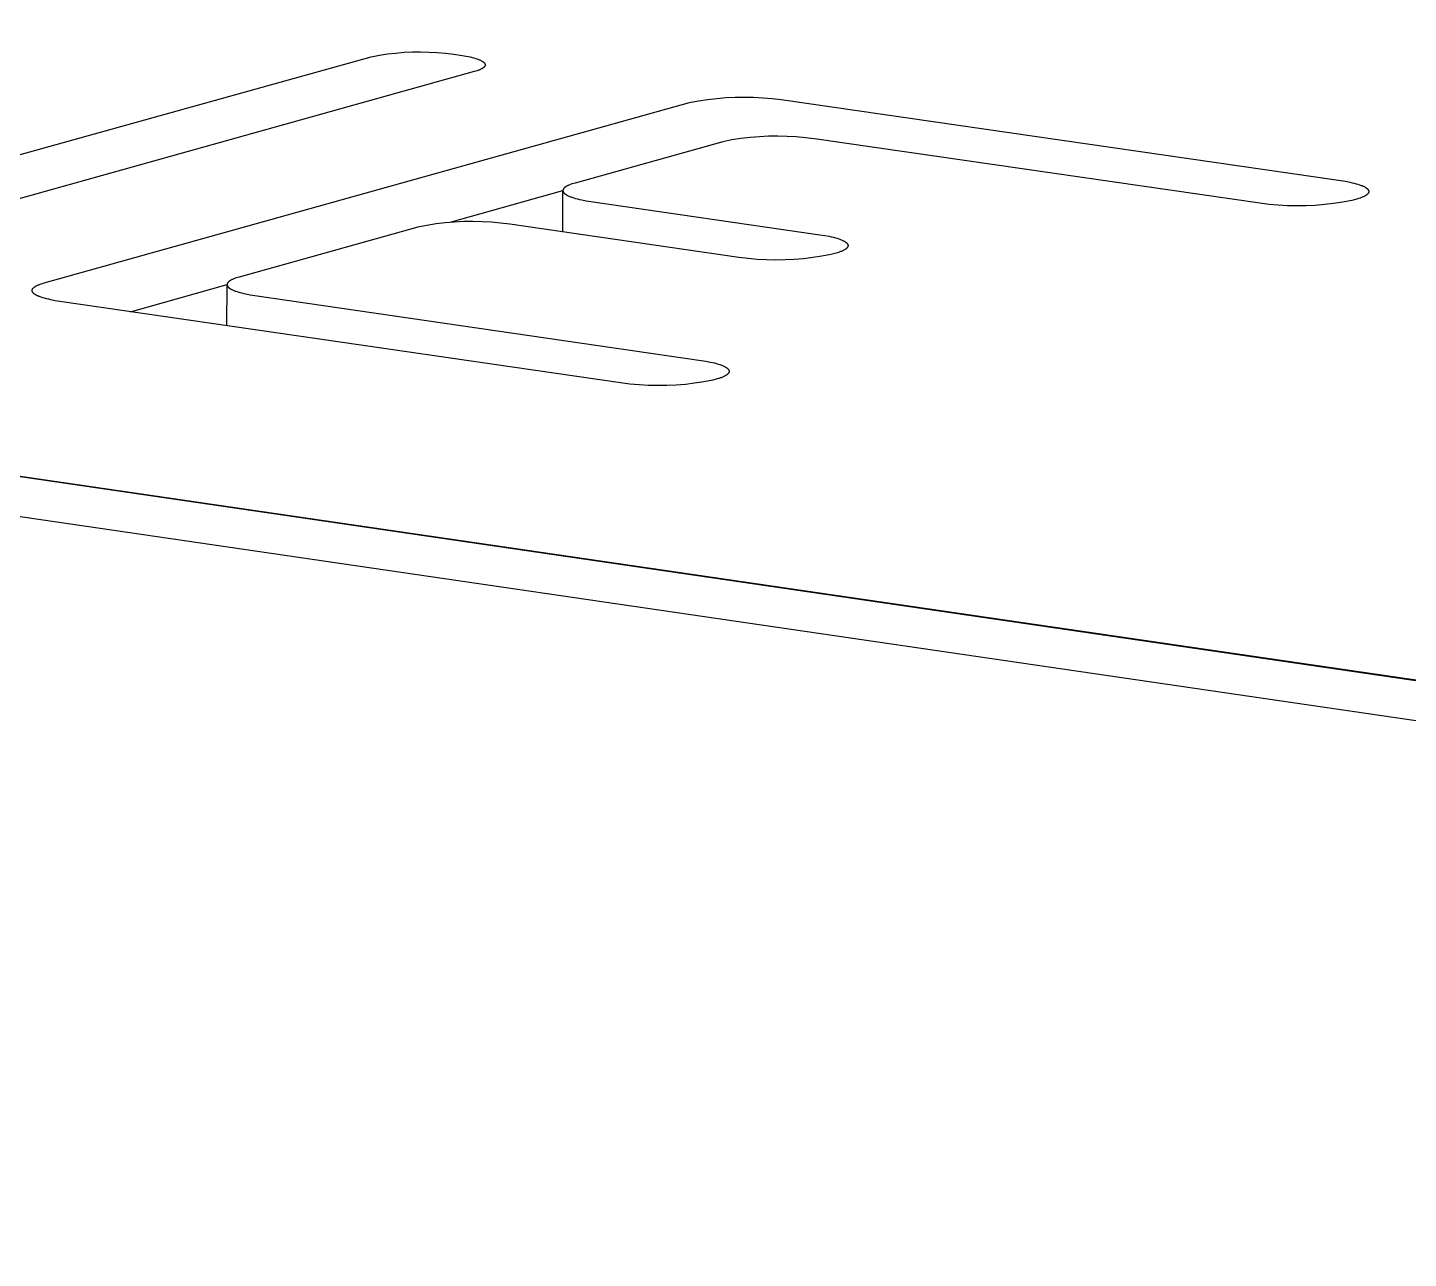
# Model space of a CAD drawing. Header units: millimetres. Extents: x -1283 to 2747, y -259 to 2557.
# Drawn here: x 5.67 to 28.9, y 867.55 to 888.27 of the extents above; entities that cross this region are included whole.
import ezdxf

# ---------------------------------------------------------------- set-up
doc = ezdxf.new("R2010")
doc.units = ezdxf.units.MM
doc.header["$MEASUREMENT"] = 0
doc.layers.add('Utwórz2D linie widoczne', color=7, linetype='Continuous', true_color=0x000000)

msp = doc.modelspace()

# ---------------------------------------------------------------- linework, layer by layer
at = {"layer": 'Utwórz2D linie widoczne'}
for p, q in [((-177.156, 907.395), (89.502, 868.446)), ((90.257, 868.338), (-177.15, 907.396)), ((-180.82, 907.279), (90.947, 867.553)), ((11.729, 887.822), (11.867, 887.838)), ((11.867, 887.838), (12.006, 887.85)), ((12.006, 887.85), (12.146, 887.856)), ((12.146, 887.856), (12.285, 887.858)), ((12.285, 887.858), (12.425, 887.855)), ((12.425, 887.855), (12.564, 887.848)), ((12.564, 887.848), (12.703, 887.835)), ((12.703, 887.835), (12.841, 887.818)), ((3.396, 885.528), (11.454, 887.776)), ((11.454, 887.776), (11.591, 887.801)), ((11.591, 887.801), (11.729, 887.822)), ((12.841, 887.818), (12.948, 887.803)), ((12.948, 887.803), (13.019, 887.792)), ((13.019, 887.792), (13.087, 887.779)), ((13.087, 887.779), (13.119, 887.772)), ((13.119, 887.772), (13.15, 887.764)), ((13.15, 887.764), (13.179, 887.756)), ((13.179, 887.756), (13.207, 887.748)), ((13.207, 887.748), (13.233, 887.74)), ((13.233, 887.74), (13.246, 887.735)), ((13.246, 887.735), (13.258, 887.731)), ((13.258, 887.731), (13.269, 887.726)), ((13.269, 887.726), (13.28, 887.722)), ((13.28, 887.722), (13.29, 887.717)), ((13.29, 887.717), (13.3, 887.712)), ((13.3, 887.712), (13.309, 887.707)), ((13.309, 887.707), (13.313, 887.705)), ((13.313, 887.705), (13.317, 887.703)), ((13.317, 887.703), (13.321, 887.7)), ((13.321, 887.7), (13.325, 887.698)), ((13.325, 887.698), (13.329, 887.695)), ((13.329, 887.695), (13.333, 887.693)), ((13.333, 887.693), (13.336, 887.69)), ((13.336, 887.69), (13.339, 887.688)), ((13.339, 887.688), (13.342, 887.685)), ((13.342, 887.685), (13.345, 887.683)), ((13.345, 887.683), (13.348, 887.68)), ((13.347, 887.597), (13.345, 887.594)), ((13.35, 887.599), (13.347, 887.597)), ((13.348, 887.68), (13.351, 887.678)), ((13.352, 887.602), (13.35, 887.599)), ((13.351, 887.678), (13.353, 887.675)), ((13.353, 887.603), (13.352, 887.602)), ((13.353, 887.675), (13.354, 887.674)), ((13.355, 887.604), (13.353, 887.603)), ((13.354, 887.674), (13.355, 887.673)), ((13.355, 887.673), (13.356, 887.671)), ((13.356, 887.605), (13.355, 887.604)), ((13.356, 887.671), (13.357, 887.67)), ((13.357, 887.607), (13.356, 887.605)), ((13.357, 887.67), (13.358, 887.669)), ((13.358, 887.608), (13.357, 887.607)), ((13.358, 887.669), (13.359, 887.668)), ((13.359, 887.609), (13.358, 887.608)), ((13.359, 887.668), (13.36, 887.666)), ((13.36, 887.61), (13.359, 887.609)), ((13.36, 887.666), (13.361, 887.665)), ((13.361, 887.613), (13.36, 887.612)), ((13.36, 887.612), (13.36, 887.61)), ((13.361, 887.665), (13.362, 887.664)), ((13.362, 887.614), (13.361, 887.613)), ((13.362, 887.664), (13.363, 887.662)), ((13.363, 887.615), (13.362, 887.614)), ((13.363, 887.662), (13.363, 887.661)), ((13.363, 887.661), (13.364, 887.66)), ((13.364, 887.617), (13.363, 887.615)), ((13.364, 887.66), (13.365, 887.659)), ((13.365, 887.619), (13.364, 887.618)), ((13.364, 887.618), (13.364, 887.617)), ((13.365, 887.659), (13.365, 887.657)), ((13.365, 887.657), (13.366, 887.656)), ((13.366, 887.62), (13.365, 887.619)), ((13.366, 887.656), (13.367, 887.655)), ((13.367, 887.623), (13.366, 887.622)), ((13.366, 887.622), (13.366, 887.62)), ((13.367, 887.655), (13.367, 887.653)), ((13.367, 887.653), (13.368, 887.652)), ((13.368, 887.625), (13.367, 887.624)), ((13.367, 887.624), (13.367, 887.623)), ((13.368, 887.652), (13.368, 887.651)), ((13.368, 887.651), (13.368, 887.65)), ((13.368, 887.65), (13.369, 887.648)), ((13.369, 887.629), (13.368, 887.628)), ((13.368, 887.628), (13.368, 887.627)), ((13.368, 887.627), (13.368, 887.625)), ((13.369, 887.648), (13.369, 887.647)), ((13.369, 887.647), (13.369, 887.646)), ((13.369, 887.646), (13.369, 887.645)), ((13.369, 887.645), (13.37, 887.643)), ((13.37, 887.634), (13.369, 887.633)), ((13.369, 887.633), (13.369, 887.632)), ((13.369, 887.632), (13.369, 887.63)), ((13.369, 887.63), (13.369, 887.629)), ((13.37, 887.643), (13.37, 887.642)), ((13.37, 887.642), (13.37, 887.641)), ((13.37, 887.641), (13.37, 887.639)), ((13.37, 887.639), (13.37, 887.638)), ((13.37, 887.638), (13.37, 887.637)), ((13.37, 887.637), (13.37, 887.636)), ((13.37, 887.636), (13.37, 887.634)), ((13.188, 887.525), (2.546, 884.554)), ((13.212, 887.532), (13.188, 887.525)), ((13.236, 887.54), (13.212, 887.532)), ((13.247, 887.544), (13.236, 887.54)), ((13.258, 887.548), (13.247, 887.544)), ((13.268, 887.552), (13.258, 887.548)), ((13.279, 887.556), (13.268, 887.552)), ((13.288, 887.56), (13.279, 887.556)), ((13.297, 887.565), (13.288, 887.56)), ((13.306, 887.569), (13.297, 887.565)), ((13.314, 887.573), (13.306, 887.569)), ((13.318, 887.576), (13.314, 887.573)), ((13.322, 887.578), (13.318, 887.576)), ((13.326, 887.58), (13.322, 887.578)), ((13.329, 887.583), (13.326, 887.58)), ((13.333, 887.585), (13.329, 887.583)), ((13.336, 887.587), (13.333, 887.585)), ((13.339, 887.59), (13.336, 887.587)), ((13.342, 887.592), (13.339, 887.59)), ((13.345, 887.594), (13.342, 887.592)), ((5.952, 883.969), (16.807, 887.005)), ((16.807, 887.005), (16.959, 887.034)), ((16.959, 887.034), (17.113, 887.057)), ((17.113, 887.057), (17.267, 887.075)), ((17.267, 887.075), (17.421, 887.088)), ((17.421, 887.088), (17.576, 887.095)), ((17.576, 887.095), (17.731, 887.097)), ((17.731, 887.097), (17.886, 887.094)), ((17.886, 887.094), (18.041, 887.086)), ((18.041, 887.086), (18.196, 887.072)), ((18.196, 887.072), (18.35, 887.053)), ((18.35, 887.053), (27.763, 885.691)), ((18.138, 886.436), (17.983, 886.429)), ((18.294, 886.438), (18.138, 886.436)), ((18.449, 886.435), (18.294, 886.438)), ((18.604, 886.427), (18.449, 886.435)), ((17.368, 886.346), (14.882, 885.65)), ((17.521, 886.375), (17.368, 886.346)), ((17.674, 886.398), (17.521, 886.375)), ((17.829, 886.416), (17.674, 886.398)), ((17.983, 886.429), (17.829, 886.416)), ((18.758, 886.413), (18.604, 886.427)), ((18.913, 886.394), (18.758, 886.413)), ((26.405, 885.309), (18.913, 886.394)), ((12.779, 884.99), (14.679, 885.522)), ((14.675, 884.828), (14.679, 885.519)), ((14.68, 885.531), (14.679, 885.529)), ((14.679, 885.529), (14.679, 885.528)), ((14.679, 885.528), (14.679, 885.526)), ((14.679, 885.526), (14.679, 885.525)), ((14.679, 885.525), (14.679, 885.524)), ((14.679, 885.524), (14.679, 885.522)), ((14.679, 885.522), (14.679, 885.521)), ((14.679, 885.521), (14.679, 885.519)), ((14.679, 885.519), (14.679, 885.518)), ((14.679, 885.518), (14.679, 885.517)), ((14.679, 885.517), (14.68, 885.515)), ((14.681, 885.535), (14.68, 885.534)), ((14.68, 885.534), (14.68, 885.532)), ((14.68, 885.532), (14.68, 885.531)), ((14.68, 885.515), (14.68, 885.514)), ((14.68, 885.514), (14.68, 885.512)), ((14.68, 885.512), (14.681, 885.511)), ((14.682, 885.539), (14.681, 885.538)), ((14.681, 885.538), (14.681, 885.536)), ((14.681, 885.536), (14.681, 885.535)), ((14.681, 885.511), (14.681, 885.509)), ((14.681, 885.509), (14.681, 885.508)), ((14.681, 885.508), (14.682, 885.506)), ((14.683, 885.542), (14.682, 885.541)), ((14.682, 885.541), (14.682, 885.539)), ((14.682, 885.506), (14.682, 885.505)), ((14.684, 885.543), (14.683, 885.542)), ((14.685, 885.546), (14.684, 885.545)), ((14.684, 885.545), (14.684, 885.543)), ((14.686, 885.548), (14.685, 885.546)), ((14.687, 885.549), (14.686, 885.548)), ((14.688, 885.552), (14.687, 885.55)), ((14.687, 885.55), (14.687, 885.549)), ((14.689, 885.553), (14.688, 885.552)), ((14.69, 885.555), (14.689, 885.553)), ((14.691, 885.556), (14.69, 885.555)), ((14.692, 885.557), (14.691, 885.556)), ((14.693, 885.559), (14.692, 885.557)), ((14.695, 885.56), (14.693, 885.559)), ((14.696, 885.562), (14.695, 885.56)), ((14.697, 885.563), (14.696, 885.562)), ((14.698, 885.564), (14.697, 885.563)), ((14.701, 885.567), (14.698, 885.564)), ((14.704, 885.57), (14.701, 885.567)), ((14.707, 885.572), (14.704, 885.57)), ((14.71, 885.575), (14.707, 885.572)), ((14.713, 885.578), (14.71, 885.575)), ((14.717, 885.58), (14.713, 885.578)), ((14.72, 885.583), (14.717, 885.58)), ((14.724, 885.586), (14.72, 885.583)), ((14.728, 885.588), (14.724, 885.586)), ((14.732, 885.591), (14.728, 885.588)), ((14.736, 885.593), (14.732, 885.591)), ((14.741, 885.596), (14.736, 885.593)), ((14.75, 885.601), (14.741, 885.596)), ((14.759, 885.606), (14.75, 885.601)), ((14.77, 885.611), (14.759, 885.606)), ((14.78, 885.615), (14.77, 885.611)), ((14.792, 885.62), (14.78, 885.615)), ((14.803, 885.625), (14.792, 885.62)), ((14.815, 885.629), (14.803, 885.625)), ((14.828, 885.634), (14.815, 885.629)), ((14.854, 885.642), (14.828, 885.634)), ((14.882, 885.65), (14.854, 885.642)), ((27.763, 885.691), (27.842, 885.679)), ((27.842, 885.679), (27.918, 885.664)), ((27.918, 885.664), (27.954, 885.656)), ((27.954, 885.656), (27.988, 885.648)), ((27.988, 885.648), (28.021, 885.639)), ((28.021, 885.639), (28.053, 885.63)), ((28.053, 885.63), (28.082, 885.621)), ((28.082, 885.621), (28.096, 885.616)), ((28.096, 885.616), (28.109, 885.611)), ((28.109, 885.611), (28.122, 885.606)), ((28.122, 885.606), (28.134, 885.6)), ((28.134, 885.6), (28.145, 885.595)), ((28.145, 885.595), (28.156, 885.59)), ((28.156, 885.59), (28.167, 885.585)), ((28.167, 885.585), (28.176, 885.579)), ((28.176, 885.579), (28.181, 885.576)), ((28.181, 885.576), (28.185, 885.574)), ((28.185, 885.574), (28.189, 885.571)), ((28.189, 885.571), (28.193, 885.568)), ((28.193, 885.568), (28.197, 885.565)), ((28.197, 885.565), (28.201, 885.563)), ((28.201, 885.563), (28.204, 885.56)), ((28.204, 885.56), (28.208, 885.557)), ((28.208, 885.557), (28.211, 885.554)), ((28.211, 885.554), (28.214, 885.551)), ((28.214, 885.551), (28.216, 885.549)), ((28.216, 885.549), (28.218, 885.547)), ((28.218, 885.547), (28.219, 885.546)), ((28.219, 885.546), (28.22, 885.544)), ((28.22, 885.544), (28.221, 885.543)), ((28.221, 885.543), (28.223, 885.541)), ((28.223, 885.541), (28.224, 885.54)), ((28.224, 885.54), (28.225, 885.539)), ((28.225, 885.539), (28.226, 885.537)), ((28.226, 885.537), (28.227, 885.536)), ((28.227, 885.536), (28.227, 885.534)), ((28.227, 885.534), (28.228, 885.533)), ((28.228, 885.533), (28.229, 885.531)), ((28.229, 885.531), (28.23, 885.53)), ((28.23, 885.53), (28.231, 885.529)), ((28.231, 885.529), (28.231, 885.527)), ((28.231, 885.527), (28.232, 885.526)), ((28.232, 885.526), (28.232, 885.524)), ((28.232, 885.524), (28.233, 885.523)), ((28.233, 885.523), (28.234, 885.521)), ((28.234, 885.521), (28.234, 885.52)), ((28.234, 885.52), (28.234, 885.519)), ((28.234, 885.519), (28.235, 885.517)), ((28.235, 885.517), (28.235, 885.516)), ((28.235, 885.516), (28.235, 885.514)), ((28.235, 885.514), (28.235, 885.513)), ((28.235, 885.513), (28.236, 885.511)), ((28.236, 885.511), (28.236, 885.51)), ((28.236, 885.51), (28.236, 885.509)), ((28.236, 885.509), (28.236, 885.507)), ((28.236, 885.507), (28.236, 885.506)), ((28.236, 885.506), (28.236, 885.504)), ((14.682, 885.505), (14.683, 885.504)), ((14.683, 885.504), (14.684, 885.502)), ((14.684, 885.502), (14.684, 885.501)), ((14.684, 885.501), (14.685, 885.499)), ((14.685, 885.499), (14.686, 885.498)), ((14.686, 885.498), (14.687, 885.496)), ((14.687, 885.496), (14.688, 885.495)), ((14.688, 885.495), (14.689, 885.494)), ((14.689, 885.494), (14.69, 885.492)), ((14.69, 885.492), (14.691, 885.491)), ((14.691, 885.491), (14.692, 885.489)), ((14.692, 885.489), (14.693, 885.488)), ((14.693, 885.488), (14.694, 885.486)), ((14.694, 885.486), (14.695, 885.485)), ((14.695, 885.485), (14.696, 885.484)), ((14.696, 885.484), (14.698, 885.482)), ((14.698, 885.482), (14.7, 885.479)), ((14.7, 885.479), (14.703, 885.477)), ((14.703, 885.477), (14.706, 885.474)), ((14.706, 885.474), (14.71, 885.471)), ((14.71, 885.471), (14.713, 885.468)), ((14.713, 885.468), (14.717, 885.465)), ((14.717, 885.465), (14.72, 885.463)), ((14.72, 885.463), (14.724, 885.46)), ((14.724, 885.46), (14.729, 885.457)), ((14.729, 885.457), (14.733, 885.454)), ((14.733, 885.454), (14.737, 885.452)), ((14.737, 885.452), (14.742, 885.449)), ((14.742, 885.449), (14.747, 885.446)), ((14.747, 885.446), (14.757, 885.441)), ((14.757, 885.441), (14.768, 885.435)), ((14.768, 885.435), (14.779, 885.43)), ((14.779, 885.43), (14.791, 885.425)), ((14.791, 885.425), (14.804, 885.42)), ((14.804, 885.42), (14.817, 885.415)), ((14.817, 885.415), (14.831, 885.41)), ((14.831, 885.41), (14.86, 885.401)), ((14.86, 885.401), (14.891, 885.391)), ((14.891, 885.391), (14.924, 885.383)), ((14.924, 885.383), (14.959, 885.374)), ((14.959, 885.374), (14.995, 885.367)), ((14.995, 885.367), (15.07, 885.352)), ((15.07, 885.352), (15.149, 885.34)), ((15.149, 885.34), (19.003, 884.781)), ((26.559, 885.29), (26.405, 885.309)), ((26.714, 885.276), (26.559, 885.29)), ((26.869, 885.268), (26.714, 885.276)), ((27.335, 885.274), (27.18, 885.267)), ((27.49, 885.287), (27.335, 885.274)), ((27.644, 885.305), (27.49, 885.287)), ((27.798, 885.328), (27.644, 885.305)), ((27.95, 885.357), (27.798, 885.328)), ((28.035, 885.381), (27.95, 885.357)), ((28.063, 885.389), (28.035, 885.381)), ((28.089, 885.397), (28.063, 885.389)), ((28.101, 885.402), (28.089, 885.397)), ((28.113, 885.406), (28.101, 885.402)), ((28.125, 885.411), (28.113, 885.406)), ((28.136, 885.415), (28.125, 885.411)), ((28.146, 885.42), (28.136, 885.415)), ((28.157, 885.425), (28.146, 885.42)), ((28.166, 885.43), (28.157, 885.425)), ((28.175, 885.435), (28.166, 885.43)), ((28.18, 885.437), (28.175, 885.435)), ((28.184, 885.44), (28.18, 885.437)), ((28.188, 885.443), (28.184, 885.44)), ((28.192, 885.445), (28.188, 885.443)), ((28.195, 885.448), (28.192, 885.445)), ((28.199, 885.45), (28.195, 885.448)), ((28.202, 885.453), (28.199, 885.45)), ((28.206, 885.456), (28.202, 885.453)), ((28.209, 885.458), (28.206, 885.456)), ((28.212, 885.461), (28.209, 885.458)), ((28.214, 885.464), (28.212, 885.461)), ((28.217, 885.467), (28.214, 885.464)), ((28.218, 885.468), (28.217, 885.467)), ((28.22, 885.469), (28.218, 885.468)), ((28.221, 885.471), (28.22, 885.469)), ((28.222, 885.472), (28.221, 885.471)), ((28.223, 885.473), (28.222, 885.472)), ((28.224, 885.475), (28.223, 885.473)), ((28.225, 885.476), (28.224, 885.475)), ((28.226, 885.478), (28.225, 885.476)), ((28.227, 885.479), (28.226, 885.478)), ((28.228, 885.48), (28.227, 885.479)), ((28.229, 885.482), (28.228, 885.48)), ((28.23, 885.484), (28.229, 885.483)), ((28.229, 885.483), (28.229, 885.482)), ((28.231, 885.486), (28.23, 885.484)), ((28.232, 885.489), (28.231, 885.487)), ((28.231, 885.487), (28.231, 885.486)), ((28.233, 885.49), (28.232, 885.489)), ((28.234, 885.493), (28.233, 885.492)), ((28.233, 885.492), (28.233, 885.49)), ((28.235, 885.497), (28.234, 885.496)), ((28.234, 885.496), (28.234, 885.494)), ((28.234, 885.494), (28.234, 885.493)), ((28.236, 885.503), (28.235, 885.501)), ((28.235, 885.501), (28.235, 885.5)), ((28.235, 885.5), (28.235, 885.499)), ((28.235, 885.499), (28.235, 885.497)), ((28.236, 885.504), (28.236, 885.503)), ((27.024, 885.265), (26.869, 885.268)), ((27.18, 885.267), (27.024, 885.265)), ((12.238, 884.91), (9.232, 884.068)), ((12.391, 884.938), (12.238, 884.91)), ((12.544, 884.962), (12.391, 884.938)), ((12.699, 884.98), (12.544, 884.962)), ((12.854, 884.993), (12.699, 884.98)), ((13.009, 885), (12.854, 884.993)), ((13.165, 885.002), (13.009, 885)), ((13.32, 884.999), (13.165, 885.002)), ((13.476, 884.99), (13.32, 884.999)), ((13.63, 884.977), (13.476, 884.99)), ((13.785, 884.957), (13.63, 884.977)), ((17.64, 884.398), (13.785, 884.957)), ((19.003, 884.781), (19.082, 884.768)), ((19.082, 884.768), (19.158, 884.754)), ((19.158, 884.754), (19.194, 884.746)), ((19.194, 884.746), (19.229, 884.737)), ((19.229, 884.737), (19.262, 884.729)), ((19.262, 884.729), (19.293, 884.72)), ((19.293, 884.72), (19.322, 884.71)), ((19.322, 884.71), (19.336, 884.705)), ((19.336, 884.705), (19.349, 884.7)), ((19.349, 884.7), (19.362, 884.695)), ((19.362, 884.695), (19.374, 884.69)), ((19.374, 884.69), (19.385, 884.685)), ((19.385, 884.685), (19.396, 884.679)), ((19.396, 884.679), (19.406, 884.674)), ((19.406, 884.674), (19.411, 884.671)), ((19.411, 884.671), (19.416, 884.669)), ((19.416, 884.669), (19.421, 884.666)), ((19.421, 884.666), (19.425, 884.663)), ((19.425, 884.663), (19.429, 884.66)), ((19.429, 884.66), (19.433, 884.657)), ((19.433, 884.657), (19.437, 884.655)), ((19.437, 884.655), (19.44, 884.652)), ((19.44, 884.652), (19.444, 884.649)), ((19.444, 884.649), (19.447, 884.646)), ((19.447, 884.646), (19.45, 884.643)), ((19.45, 884.643), (19.453, 884.641)), ((19.453, 884.641), (19.456, 884.638)), ((19.456, 884.638), (19.457, 884.636)), ((19.457, 884.636), (19.459, 884.635)), ((19.459, 884.635), (19.46, 884.634)), ((19.46, 884.634), (19.461, 884.632)), ((19.461, 884.632), (19.462, 884.631)), ((19.462, 884.631), (19.463, 884.629)), ((19.463, 884.629), (19.464, 884.628)), ((19.464, 884.628), (19.465, 884.626)), ((19.465, 884.626), (19.466, 884.625)), ((19.466, 884.625), (19.467, 884.624)), ((19.467, 884.624), (19.468, 884.622)), ((19.468, 884.622), (19.469, 884.621)), ((19.469, 884.621), (19.469, 884.619)), ((19.469, 884.619), (19.47, 884.618)), ((19.47, 884.618), (19.471, 884.616)), ((19.471, 884.578), (19.47, 884.576)), ((19.471, 884.616), (19.471, 884.615)), ((19.471, 884.615), (19.472, 884.613)), ((19.472, 884.579), (19.471, 884.578)), ((19.472, 884.613), (19.472, 884.612)), ((19.472, 884.612), (19.473, 884.611)), ((19.473, 884.582), (19.472, 884.581)), ((19.472, 884.581), (19.472, 884.579)), ((19.473, 884.611), (19.473, 884.609)), ((19.473, 884.609), (19.474, 884.608)), ((19.474, 884.586), (19.473, 884.585)), ((19.473, 884.585), (19.473, 884.583)), ((19.473, 884.583), (19.473, 884.582)), ((19.474, 884.608), (19.474, 884.606)), ((19.474, 884.606), (19.474, 884.605)), ((19.474, 884.605), (19.475, 884.603)), ((19.475, 884.591), (19.474, 884.589)), ((19.474, 884.589), (19.474, 884.588)), ((19.474, 884.588), (19.474, 884.586)), ((19.475, 884.603), (19.475, 884.602)), ((19.475, 884.602), (19.475, 884.601)), ((19.475, 884.601), (19.475, 884.599)), ((19.475, 884.599), (19.475, 884.598)), ((19.475, 884.598), (19.475, 884.596)), ((19.475, 884.596), (19.475, 884.595)), ((19.475, 884.595), (19.475, 884.593)), ((19.475, 884.593), (19.475, 884.592)), ((19.475, 884.592), (19.475, 884.591)), ((17.794, 884.379), (17.64, 884.398)), ((17.949, 884.365), (17.794, 884.379)), ((18.105, 884.356), (17.949, 884.365)), ((18.26, 884.353), (18.105, 884.356)), ((18.416, 884.355), (18.26, 884.353)), ((18.571, 884.363), (18.416, 884.355)), ((18.726, 884.376), (18.571, 884.363)), ((18.881, 884.394), (18.726, 884.376)), ((19.035, 884.417), (18.881, 884.394)), ((19.188, 884.446), (19.035, 884.417)), ((19.273, 884.47), (19.188, 884.446)), ((19.3, 884.478), (19.273, 884.47)), ((19.327, 884.486), (19.3, 884.478)), ((19.339, 884.491), (19.327, 884.486)), ((19.351, 884.495), (19.339, 884.491)), ((19.363, 884.5), (19.351, 884.495)), ((19.374, 884.504), (19.363, 884.5)), ((19.385, 884.509), (19.374, 884.504)), ((19.395, 884.514), (19.385, 884.509)), ((19.404, 884.519), (19.395, 884.514)), ((19.414, 884.524), (19.404, 884.519)), ((19.418, 884.527), (19.414, 884.524)), ((19.422, 884.529), (19.418, 884.527)), ((19.426, 884.532), (19.422, 884.529)), ((19.43, 884.534), (19.426, 884.532)), ((19.434, 884.537), (19.43, 884.534)), ((19.437, 884.539), (19.434, 884.537)), ((19.441, 884.542), (19.437, 884.539)), ((19.444, 884.545), (19.441, 884.542)), ((19.447, 884.547), (19.444, 884.545)), ((19.45, 884.55), (19.447, 884.547)), ((19.453, 884.553), (19.45, 884.55)), ((19.456, 884.556), (19.453, 884.553)), ((19.457, 884.557), (19.456, 884.556)), ((19.458, 884.558), (19.457, 884.557)), ((19.46, 884.56), (19.458, 884.558)), ((19.461, 884.561), (19.46, 884.56)), ((19.462, 884.562), (19.461, 884.561)), ((19.463, 884.564), (19.462, 884.562)), ((19.464, 884.565), (19.463, 884.564)), ((19.465, 884.567), (19.464, 884.565)), ((19.466, 884.568), (19.465, 884.567)), ((19.467, 884.569), (19.466, 884.568)), ((19.468, 884.572), (19.467, 884.571)), ((19.467, 884.571), (19.467, 884.569)), ((19.469, 884.574), (19.468, 884.572)), ((19.47, 884.575), (19.469, 884.574)), ((19.47, 884.576), (19.47, 884.575)), ((5.764, 883.879), (5.765, 883.88)), ((5.765, 883.88), (5.767, 883.882)), ((5.767, 883.882), (5.768, 883.883)), ((5.768, 883.883), (5.77, 883.886)), ((5.77, 883.886), (5.773, 883.889)), ((5.773, 883.889), (5.776, 883.891)), ((5.776, 883.891), (5.78, 883.894)), ((5.78, 883.894), (5.783, 883.897)), ((5.783, 883.897), (5.786, 883.899)), ((5.786, 883.899), (5.79, 883.902)), ((5.79, 883.902), (5.794, 883.905)), ((5.794, 883.905), (5.798, 883.907)), ((5.798, 883.907), (5.802, 883.91)), ((5.802, 883.91), (5.806, 883.912)), ((5.806, 883.912), (5.811, 883.915)), ((5.811, 883.915), (5.82, 883.92)), ((5.82, 883.92), (5.83, 883.925)), ((5.83, 883.925), (5.84, 883.93)), ((5.84, 883.93), (5.851, 883.934)), ((5.851, 883.934), (5.862, 883.939)), ((5.862, 883.939), (5.874, 883.944)), ((5.874, 883.944), (5.886, 883.948)), ((5.886, 883.948), (5.898, 883.953)), ((5.898, 883.953), (5.925, 883.961)), ((5.925, 883.961), (5.952, 883.969)), ((7.405, 883.485), (9.029, 883.94)), ((9.025, 883.249), (9.029, 883.937)), ((9.03, 883.95), (9.029, 883.949)), ((9.029, 883.949), (9.029, 883.947)), ((9.029, 883.947), (9.029, 883.946)), ((9.029, 883.946), (9.029, 883.944)), ((9.029, 883.944), (9.029, 883.943)), ((9.029, 883.943), (9.029, 883.942)), ((9.029, 883.942), (9.029, 883.94)), ((9.029, 883.94), (9.029, 883.939)), ((9.029, 883.939), (9.029, 883.937)), ((9.029, 883.937), (9.029, 883.936)), ((9.029, 883.936), (9.029, 883.934)), ((9.029, 883.934), (9.029, 883.933)), ((9.029, 883.933), (9.03, 883.932)), ((9.031, 883.954), (9.03, 883.953)), ((9.03, 883.953), (9.03, 883.952)), ((9.03, 883.952), (9.03, 883.95)), ((9.03, 883.932), (9.03, 883.93)), ((9.03, 883.93), (9.03, 883.929)), ((9.03, 883.929), (9.031, 883.927)), ((9.032, 883.957), (9.031, 883.956)), ((9.031, 883.956), (9.031, 883.954)), ((9.031, 883.927), (9.031, 883.926)), ((9.031, 883.926), (9.032, 883.924)), ((9.033, 883.96), (9.032, 883.959)), ((9.032, 883.959), (9.032, 883.957)), ((9.032, 883.924), (9.032, 883.923)), ((9.032, 883.923), (9.033, 883.921)), ((9.034, 883.963), (9.033, 883.961)), ((9.033, 883.961), (9.033, 883.96)), ((9.033, 883.921), (9.033, 883.92)), ((9.033, 883.92), (9.034, 883.919)), ((9.035, 883.964), (9.034, 883.963)), ((9.034, 883.919), (9.035, 883.917)), ((9.036, 883.966), (9.035, 883.964)), ((9.035, 883.917), (9.036, 883.916)), ((9.037, 883.968), (9.036, 883.967)), ((9.036, 883.967), (9.036, 883.966)), ((9.036, 883.916), (9.036, 883.914)), ((9.036, 883.914), (9.037, 883.913)), ((9.038, 883.97), (9.037, 883.968)), ((9.037, 883.913), (9.038, 883.911)), ((9.039, 883.971), (9.038, 883.97)), ((9.038, 883.911), (9.039, 883.91)), ((9.04, 883.973), (9.039, 883.971)), ((9.039, 883.91), (9.04, 883.909)), ((9.041, 883.974), (9.04, 883.973)), ((9.04, 883.909), (9.041, 883.907)), ((9.042, 883.975), (9.041, 883.974)), ((9.041, 883.907), (9.042, 883.906)), ((9.043, 883.977), (9.042, 883.975)), ((9.042, 883.906), (9.043, 883.904)), ((9.045, 883.978), (9.043, 883.977)), ((9.043, 883.904), (9.045, 883.903)), ((9.046, 883.98), (9.045, 883.978)), ((9.045, 883.903), (9.046, 883.901)), ((9.047, 883.981), (9.046, 883.98)), ((9.046, 883.901), (9.047, 883.9)), ((9.048, 883.982), (9.047, 883.981)), ((9.047, 883.9), (9.05, 883.897)), ((9.051, 883.985), (9.048, 883.982)), ((9.05, 883.897), (9.053, 883.894)), ((9.054, 883.988), (9.051, 883.985)), ((9.053, 883.894), (9.056, 883.891)), ((9.057, 883.99), (9.054, 883.988)), ((9.056, 883.891), (9.059, 883.889)), ((9.06, 883.993), (9.057, 883.99)), ((9.059, 883.889), (9.062, 883.886)), ((9.063, 883.996), (9.06, 883.993)), ((9.062, 883.886), (9.066, 883.883)), ((9.067, 883.998), (9.063, 883.996)), ((9.066, 883.883), (9.07, 883.88)), ((9.071, 884.001), (9.067, 883.998)), ((9.07, 883.88), (9.074, 883.877)), ((9.074, 884.004), (9.071, 884.001)), ((9.078, 884.006), (9.074, 884.004)), ((9.082, 884.009), (9.078, 884.006)), ((9.087, 884.011), (9.082, 884.009)), ((9.091, 884.014), (9.087, 884.011)), ((9.1, 884.019), (9.091, 884.014)), ((9.11, 884.024), (9.1, 884.019)), ((9.12, 884.029), (9.11, 884.024)), ((9.131, 884.034), (9.12, 884.029)), ((9.142, 884.038), (9.131, 884.034)), ((9.154, 884.043), (9.142, 884.038)), ((9.166, 884.047), (9.154, 884.043)), ((9.179, 884.052), (9.166, 884.047)), ((9.205, 884.06), (9.179, 884.052)), ((9.232, 884.068), (9.205, 884.06)), ((5.748, 883.848), (5.749, 883.85)), ((5.748, 883.847), (5.748, 883.848)), ((5.748, 883.845), (5.748, 883.847)), ((5.748, 883.844), (5.748, 883.845)), ((5.748, 883.842), (5.748, 883.844)), ((5.748, 883.841), (5.748, 883.842)), ((5.748, 883.839), (5.748, 883.841)), ((5.748, 883.838), (5.748, 883.839)), ((5.748, 883.837), (5.748, 883.838)), ((5.748, 883.835), (5.748, 883.837)), ((5.749, 883.834), (5.748, 883.835)), ((5.749, 883.852), (5.75, 883.854)), ((5.749, 883.851), (5.749, 883.852)), ((5.749, 883.85), (5.749, 883.851)), ((5.749, 883.832), (5.749, 883.834)), ((5.749, 883.831), (5.749, 883.832)), ((5.749, 883.829), (5.749, 883.831)), ((5.75, 883.828), (5.749, 883.829)), ((5.75, 883.855), (5.751, 883.857)), ((5.75, 883.854), (5.75, 883.855)), ((5.75, 883.827), (5.75, 883.828)), ((5.751, 883.825), (5.75, 883.827)), ((5.751, 883.858), (5.752, 883.859)), ((5.751, 883.857), (5.751, 883.858)), ((5.751, 883.824), (5.751, 883.825)), ((5.752, 883.822), (5.751, 883.824)), ((5.752, 883.861), (5.753, 883.862)), ((5.752, 883.859), (5.752, 883.861)), ((5.753, 883.821), (5.752, 883.822)), ((5.753, 883.862), (5.754, 883.864)), ((5.753, 883.819), (5.753, 883.821)), ((5.754, 883.818), (5.753, 883.819)), ((5.754, 883.865), (5.755, 883.866)), ((5.754, 883.864), (5.754, 883.865)), ((5.755, 883.817), (5.754, 883.818)), ((5.755, 883.866), (5.756, 883.868)), ((5.756, 883.815), (5.755, 883.817)), ((5.756, 883.868), (5.757, 883.869)), ((5.756, 883.814), (5.756, 883.815)), ((5.757, 883.812), (5.756, 883.814)), ((5.757, 883.869), (5.758, 883.871)), ((5.758, 883.811), (5.757, 883.812)), ((5.758, 883.871), (5.759, 883.872)), ((5.759, 883.809), (5.758, 883.811)), ((5.759, 883.872), (5.76, 883.873)), ((5.76, 883.808), (5.759, 883.809)), ((5.76, 883.873), (5.761, 883.875)), ((5.761, 883.806), (5.76, 883.808)), ((5.761, 883.875), (5.762, 883.876)), ((5.763, 883.805), (5.761, 883.806)), ((5.762, 883.876), (5.763, 883.878)), ((5.763, 883.878), (5.764, 883.879)), ((5.764, 883.804), (5.763, 883.805)), ((5.765, 883.802), (5.764, 883.804)), ((5.766, 883.801), (5.765, 883.802)), ((5.768, 883.799), (5.766, 883.801)), ((5.769, 883.798), (5.768, 883.799)), ((5.772, 883.795), (5.769, 883.798)), ((5.775, 883.792), (5.772, 883.795)), ((5.778, 883.789), (5.775, 883.792)), ((5.782, 883.787), (5.778, 883.789)), ((5.785, 883.784), (5.782, 883.787)), ((5.789, 883.781), (5.785, 883.784)), ((5.793, 883.778), (5.789, 883.781)), ((5.797, 883.775), (5.793, 883.778)), ((5.801, 883.773), (5.797, 883.775)), ((5.806, 883.77), (5.801, 883.773)), ((5.81, 883.767), (5.806, 883.77)), ((5.815, 883.765), (5.81, 883.767)), ((5.825, 883.759), (5.815, 883.765)), ((5.836, 883.754), (5.825, 883.759)), ((5.848, 883.749), (5.836, 883.754)), ((5.86, 883.743), (5.848, 883.749)), ((5.872, 883.738), (5.86, 883.743)), ((5.885, 883.733), (5.872, 883.738)), ((5.899, 883.728), (5.885, 883.733)), ((5.928, 883.719), (5.899, 883.728)), ((5.959, 883.71), (5.928, 883.719)), ((5.992, 883.701), (5.959, 883.71)), ((6.027, 883.693), (5.992, 883.701)), ((6.063, 883.685), (6.027, 883.693)), ((6.138, 883.67), (6.063, 883.685)), ((6.217, 883.658), (6.138, 883.67)), ((15.649, 882.285), (6.217, 883.658)), ((9.074, 883.877), (9.078, 883.875)), ((9.078, 883.875), (9.082, 883.872)), ((9.082, 883.872), (9.087, 883.869)), ((9.087, 883.869), (9.091, 883.866)), ((9.091, 883.866), (9.096, 883.864)), ((9.096, 883.864), (9.106, 883.858)), ((9.106, 883.858), (9.117, 883.853)), ((9.117, 883.853), (9.129, 883.848)), ((9.129, 883.848), (9.141, 883.843)), ((9.141, 883.843), (9.153, 883.838)), ((9.153, 883.838), (9.166, 883.833)), ((9.166, 883.833), (9.18, 883.828)), ((9.18, 883.828), (9.209, 883.818)), ((9.209, 883.818), (9.241, 883.809)), ((9.241, 883.809), (9.273, 883.8)), ((9.273, 883.8), (9.308, 883.792)), ((9.308, 883.792), (9.344, 883.784)), ((9.344, 883.784), (9.419, 883.769)), ((9.419, 883.769), (9.498, 883.757)), ((9.498, 883.757), (17.002, 882.666)), ((17.002, 882.666), (17.081, 882.653)), ((17.081, 882.653), (17.157, 882.638)), ((17.157, 882.638), (17.193, 882.631)), ((17.193, 882.631), (17.228, 882.622)), ((17.228, 882.622), (17.261, 882.613)), ((17.261, 882.613), (17.292, 882.604)), ((17.292, 882.604), (17.321, 882.595)), ((17.321, 882.595), (17.335, 882.59)), ((17.335, 882.59), (17.348, 882.585)), ((17.348, 882.585), (17.361, 882.579)), ((17.361, 882.579), (17.373, 882.574)), ((17.373, 882.574), (17.385, 882.569)), ((17.385, 882.569), (17.396, 882.564)), ((17.396, 882.564), (17.406, 882.558)), ((17.406, 882.558), (17.411, 882.556)), ((17.411, 882.556), (17.415, 882.553)), ((17.415, 882.553), (17.42, 882.55)), ((17.42, 882.55), (17.424, 882.547)), ((17.424, 882.547), (17.428, 882.545)), ((17.428, 882.545), (17.432, 882.542)), ((17.432, 882.542), (17.436, 882.539)), ((17.436, 882.539), (17.44, 882.536)), ((17.44, 882.536), (17.443, 882.533)), ((17.443, 882.533), (17.447, 882.531)), ((17.447, 882.531), (17.45, 882.528)), ((17.45, 882.528), (17.453, 882.525)), ((17.453, 882.525), (17.455, 882.522)), ((17.455, 882.522), (17.457, 882.521)), ((17.457, 882.521), (17.458, 882.519)), ((17.458, 882.519), (17.459, 882.518)), ((17.459, 882.518), (17.46, 882.516)), ((17.46, 882.516), (17.461, 882.515)), ((17.461, 882.515), (17.462, 882.513)), ((17.462, 882.513), (17.463, 882.512)), ((17.463, 882.512), (17.464, 882.511)), ((17.464, 882.511), (17.465, 882.509)), ((17.465, 882.509), (17.466, 882.508)), ((17.466, 882.508), (17.467, 882.506)), ((17.467, 882.506), (17.468, 882.505)), ((17.468, 882.505), (17.469, 882.503)), ((17.469, 882.503), (17.469, 882.502)), ((17.469, 882.502), (17.47, 882.5)), ((17.47, 882.5), (17.471, 882.499)), ((17.471, 882.499), (17.471, 882.498)), ((17.471, 882.498), (17.472, 882.496)), ((17.472, 882.496), (17.472, 882.495)), ((17.472, 882.495), (17.473, 882.493)), ((17.473, 882.493), (17.473, 882.492)), ((17.473, 882.492), (17.473, 882.49)), ((17.473, 882.49), (17.474, 882.489)), ((17.474, 882.489), (17.474, 882.487)), ((17.474, 882.487), (17.474, 882.486)), ((17.474, 882.486), (17.474, 882.485)), ((15.803, 882.266), (15.649, 882.285)), ((15.959, 882.252), (15.803, 882.266)), ((16.738, 882.262), (16.582, 882.25)), ((16.893, 882.281), (16.738, 882.262)), ((17.047, 882.304), (16.893, 882.281)), ((17.2, 882.333), (17.047, 882.304)), ((17.271, 882.353), (17.2, 882.333)), ((17.299, 882.361), (17.271, 882.353)), ((17.325, 882.37), (17.299, 882.361)), ((17.338, 882.374), (17.325, 882.37)), ((17.35, 882.379), (17.338, 882.374)), ((17.362, 882.383), (17.35, 882.379)), ((17.373, 882.388), (17.362, 882.383)), ((17.383, 882.393), (17.373, 882.388)), ((17.394, 882.398), (17.383, 882.393)), ((17.403, 882.403), (17.394, 882.398)), ((17.413, 882.408), (17.403, 882.403)), ((17.417, 882.41), (17.413, 882.408)), ((17.421, 882.413), (17.417, 882.41)), ((17.425, 882.415), (17.421, 882.413)), ((17.429, 882.418), (17.425, 882.415)), ((17.433, 882.421), (17.429, 882.418)), ((17.437, 882.423), (17.433, 882.421)), ((17.44, 882.426), (17.437, 882.423)), ((17.443, 882.429), (17.44, 882.426)), ((17.446, 882.431), (17.443, 882.429)), ((17.449, 882.434), (17.446, 882.431)), ((17.452, 882.437), (17.449, 882.434)), ((17.455, 882.439), (17.452, 882.437)), ((17.456, 882.441), (17.455, 882.439)), ((17.457, 882.442), (17.456, 882.441)), ((17.459, 882.444), (17.457, 882.442)), ((17.46, 882.445), (17.459, 882.444)), ((17.461, 882.446), (17.46, 882.445)), ((17.462, 882.448), (17.461, 882.446)), ((17.463, 882.449), (17.462, 882.448)), ((17.464, 882.45), (17.463, 882.449)), ((17.465, 882.452), (17.464, 882.45)), ((17.466, 882.453), (17.465, 882.452)), ((17.467, 882.455), (17.466, 882.453)), ((17.468, 882.457), (17.467, 882.456)), ((17.467, 882.456), (17.467, 882.455)), ((17.469, 882.459), (17.468, 882.457)), ((17.47, 882.46), (17.469, 882.459)), ((17.471, 882.463), (17.47, 882.462)), ((17.47, 882.462), (17.47, 882.46)), ((17.472, 882.466), (17.471, 882.465)), ((17.471, 882.465), (17.471, 882.463)), ((17.473, 882.469), (17.472, 882.467)), ((17.472, 882.467), (17.472, 882.466)), ((17.474, 882.473), (17.473, 882.472)), ((17.473, 882.472), (17.473, 882.47)), ((17.473, 882.47), (17.473, 882.469)), ((17.474, 882.485), (17.474, 882.483)), ((17.474, 882.483), (17.474, 882.482)), ((17.474, 882.482), (17.474, 882.48)), ((17.474, 882.48), (17.474, 882.479)), ((17.474, 882.479), (17.474, 882.477)), ((17.474, 882.477), (17.474, 882.476)), ((17.474, 882.476), (17.474, 882.475)), ((17.474, 882.475), (17.474, 882.473)), ((16.114, 882.243), (15.959, 882.252)), ((16.27, 882.24), (16.114, 882.243)), ((16.426, 882.242), (16.27, 882.24)), ((16.582, 882.25), (16.426, 882.242))]:
    msp.add_line(p, q, dxfattribs=at)

doc.saveas('drawing.dxf')
